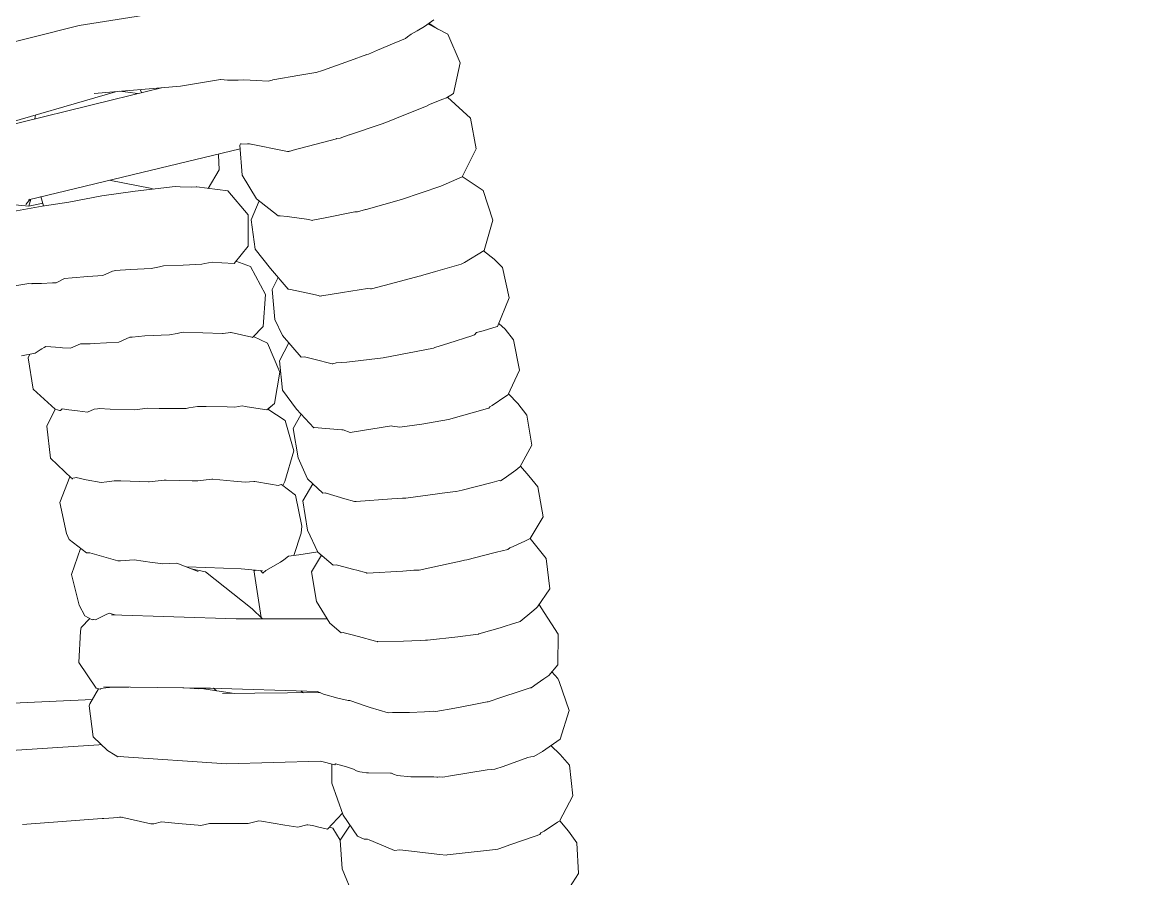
# Model space of a CAD drawing. Header units: centimetres. Extents: x 5488 to 20269, y -31398 to -19684.
# Drawn here: x 11466.52 to 11481.82, y -23768.72 to -23757.04 of the extents above; entities that cross this region are included whole.
import ezdxf

# ---------------------------------------------------------------- set-up
doc = ezdxf.new("R2010")
doc.units = ezdxf.units.CM
doc.layers.add('xxx_Auto_Kaplama_Ahşap Tarama', color=16, linetype='Continuous', lineweight=5)
doc.layers.add('xxx_Auto_Tefris_Tefris', color=32, linetype='Continuous', lineweight=15)

# ---------------------------------------------------------------- blocks, each defined once
blk = doc.blocks.new('trtetre')
at = {"color": 0, "linetype": 'ByBlock'}
for points in [[(400.119, 60.48), (401.792, 60.215)], [(396.759, 60.097), (397.029, 60.239)], [(396.894, 60.167), (397.015, 60.248)], [(397.077, 60.205), (396.948, 60.295)], [(397.178, 60.144), (397.077, 60.205)], [(397.258, 60.097), (397.178, 60.144)], [(403.061, 59.899), (401.792, 60.215)], [(396.587, 59.707), (396.759, 60.097)], [(397.258, 60.097), (397.308, 60.061)], [(397.308, 60.061), (397.334, 60.04)], [(397.49, 59.975), (397.334, 60.04)], [(397.716, 59.878), (397.49, 59.975)], [(397.716, 59.878), (397.84, 59.824)], [(396.678, 59.29), (396.587, 59.707)], [(397.863, 59.818), (397.84, 59.824)], [(398.084, 59.741), (397.863, 59.819)], [(398.47, 59.605), (398.084, 59.741)], [(398.47, 59.605), (398.555, 59.575)], [(398.558, 59.575), (398.555, 59.575)], [(398.777, 59.538), (398.558, 59.575)], [(399.145, 59.475), (398.777, 59.538)], [(399.145, 59.475), (399.155, 59.473)], [(399.155, 59.473), (399.212, 59.458)], [(399.368, 59.466), (399.212, 59.458)], [(399.544, 59.474), (399.368, 59.466)], [(399.544, 59.474), (399.618, 59.472)], [(399.627, 59.469), (399.618, 59.472)], [(399.759, 59.471), (399.627, 59.469)], [(399.759, 59.471), (399.764, 59.471)], [(399.764, 59.471), (399.854, 59.478)], [(399.859, 59.478), (399.854, 59.478)], [(400.406, 59.391), (399.859, 59.478)], [(400.406, 59.391), (401.583, 59.289)], [(396.449, 58.953), (396.76, 59.239)], [(396.678, 59.29), (396.774, 59.231)], [(396.827, 59.213), (396.774, 59.231)], [(400.668, 59.368), (401.334, 59.204)], [(400.941, 59.301), (400.956, 59.343)], [(401.126, 59.307), (400.993, 59.288)], [(401.233, 59.32), (401.126, 59.307)], [(403.023, 58.813), (401.294, 59.314)], [(397, 59.143), (396.827, 59.213)], [(397, 59.143), (397.06, 59.11)], [(397.07, 59.108), (397.06, 59.11)], [(397.154, 59.074), (397.07, 59.108)], [(397.457, 58.953), (397.154, 59.074)], [(402.889, 58.82), (401.334, 59.204)], [(396.371, 58.532), (396.449, 58.953)], [(397.457, 58.953), (397.581, 58.902)], [(402.387, 58.997), (402.394, 58.942)], [(397.595, 58.898), (397.581, 58.902)], [(397.656, 58.877), (397.595, 58.898)], [(398.102, 58.725), (397.656, 58.877)], [(398.167, 58.702), (398.103, 58.725)], [(398.167, 58.702), (398.226, 58.679)], [(398.275, 58.673), (398.226, 58.679)], [(398.278, 58.672), (398.275, 58.673)], [(398.869, 58.515), (398.278, 58.672)], [(396.562, 58.153), (396.371, 58.532)], [(398.908, 58.504), (398.869, 58.515)], [(398.908, 58.504), (398.917, 58.502)], [(398.917, 58.502), (398.927, 58.497)], [(398.944, 58.5), (398.927, 58.497)], [(398.944, 58.5), (399.486, 58.606)], [(399.579, 58.602), (399.455, 58.599)], [(399.563, 58.176), (399.596, 58.583)], [(399.583, 58.602), (399.579, 58.602)], [(399.586, 58.602), (399.583, 58.602)], [(399.596, 58.583), (399.586, 58.602)], [(399.592, 58.533), (400.935, 58.212)], [(399.892, 58.461), (399.89, 58.452)], [(399.89, 58.452), (399.88, 58.247)], [(396.275, 57.968), (396.561, 58.155)], [(399.371, 57.851), (399.563, 58.176)], [(399.88, 58.247), (400.029, 57.995)], [(402.483, 57.84), (400.935, 58.212)], [(396.562, 58.153), (396.852, 58.025)], [(396.852, 58.025), (397.391, 57.845)], [(400.182, 58.015), (399.759, 57.959)], [(400.192, 58.015), (400.182, 58.015)], [(400.254, 58.01), (400.192, 58.015)], [(400.412, 58.018), (400.254, 58.01)], [(400.48, 58.019), (400.412, 58.018)], [(401.027, 57.958), (400.48, 58.019)], [(401.356, 58.101), (400.822, 57.996)], [(401.375, 58.106), (401.356, 58.101)], [(396.143, 57.563), (396.275, 57.968)], [(399.075, 57.621), (399.371, 57.851)], [(399.759, 57.959), (399.484, 57.636)], [(400.822, 57.996), (400.776, 57.986)], [(401.481, 57.894), (401.027, 57.958)], [(401.929, 57.806), (401.481, 57.894)], [(402.311, 57.882), (402.276, 57.757)], [(402.449, 57.848), (402.475, 57.753)], [(397.391, 57.845), (397.871, 57.708)], [(397.871, 57.708), (397.883, 57.705)], [(397.883, 57.705), (397.989, 57.677)], [(399.44, 57.567), (399.335, 57.823)], [(402.293, 57.754), (401.929, 57.806)], [(402.475, 57.753), (402.286, 57.791)], [(402.293, 57.754), (402.902, 57.643)], [(402.46, 57.846), (402.517, 57.775)], [(402.475, 57.753), (402.905, 57.792)], [(396.263, 57.149), (396.143, 57.563)], [(398.021, 57.677), (397.989, 57.677)], [(398.025, 57.676), (398.021, 57.677)], [(398.025, 57.676), (398.454, 57.589)], [(398.454, 57.589), (398.602, 57.56)], [(398.602, 57.56), (398.611, 57.557)], [(398.656, 57.568), (398.611, 57.557)], [(398.656, 57.568), (398.95, 57.61)], [(398.95, 57.61), (399.048, 57.621)], [(399.075, 57.621), (399.048, 57.621)], [(399.389, 57.166), (399.44, 57.567)], [(399.484, 57.636), (399.481, 57.206)], [(396.124, 57.028), (396.27, 57.145)], [(396.263, 57.149), (396.532, 56.984)], [(399.18, 56.902), (399.389, 57.166)], [(399.481, 57.206), (399.674, 56.972)], [(396.124, 57.028), (396.013, 56.916)], [(396.574, 56.963), (396.532, 56.984)], [(396.928, 56.86), (396.574, 56.963)], [(399.652, 57), (399.453, 56.928)], [(399.674, 56.972), (399.843, 56.981)], [(399.843, 56.981), (399.976, 56.989)], [(400.073, 56.968), (399.976, 56.989)], [(400.073, 56.968), (400.114, 56.961)], [(400.114, 56.961), (400.368, 56.949)], [(400.368, 56.949), (400.64, 56.936)], [(400.693, 56.925), (400.64, 56.936)], [(395.921, 56.501), (396.013, 56.916)], [(397.101, 56.809), (396.928, 56.86)], [(397.101, 56.809), (397.126, 56.802)], [(397.151, 56.797), (397.126, 56.802)], [(397.541, 56.694), (397.151, 56.797)], [(398.935, 56.618), (399.18, 56.902)], [(399.157, 56.615), (399.074, 56.779)], [(399.453, 56.928), (399.247, 56.545)], [(400.693, 56.925), (400.806, 56.904)], [(400.806, 56.904), (401.089, 56.886)], [(401.089, 56.886), (401.299, 56.873)], [(401.312, 56.87), (401.299, 56.873)], [(401.312, 56.87), (401.337, 56.865)], [(401.467, 56.807), (401.337, 56.865)], [(401.67, 56.791), (401.467, 56.807)], [(401.884, 56.775), (401.67, 56.791)], [(397.801, 56.625), (397.541, 56.694)], [(397.801, 56.625), (397.805, 56.624)], [(397.812, 56.624), (397.805, 56.624)], [(397.812, 56.624), (397.855, 56.631)], [(397.855, 56.631), (398.197, 56.576)], [(401.884, 56.775), (401.992, 56.765)], [(402.103, 56.704), (401.992, 56.765)], [(402.154, 56.704), (402.103, 56.704)], [(402.304, 56.698), (402.154, 56.704)], [(402.304, 56.698), (402.433, 56.695)], [(402.437, 56.693), (402.433, 56.695)], [(402.479, 56.697), (402.437, 56.693)], [(402.479, 56.697), (402.825, 56.636)], [(396.079, 56.111), (395.921, 56.501)], [(398.197, 56.576), (398.476, 56.529)], [(398.5, 56.525), (398.48, 56.528)], [(398.5, 56.525), (398.501, 56.525)], [(398.501, 56.525), (398.503, 56.526)], [(398.503, 56.526), (398.521, 56.533)], [(398.521, 56.533), (398.73, 56.58)], [(398.73, 56.58), (398.928, 56.62)], [(398.928, 56.62), (398.935, 56.618)], [(399.121, 56.208), (399.157, 56.615)], [(399.247, 56.545), (399.278, 56.112)], [(399.015, 55.987), (399.121, 56.208)], [(395.973, 56.075), (395.86, 55.929)], [(395.973, 56.075), (396.063, 56.15)], [(396.083, 56.109), (396.079, 56.111)], [(396.083, 56.109), (396.277, 56.052)], [(396.277, 56.052), (396.364, 56.027)], [(396.364, 56.027), (396.395, 55.996)], [(399.278, 56.112), (399.422, 55.961)], [(399.432, 55.963), (399.713, 56.027)], [(399.713, 56.027), (399.723, 56.03)], [(399.826, 56.016), (399.723, 56.03)], [(399.826, 56.016), (399.834, 56.015)], [(399.834, 56.015), (400.371, 56.033)], [(400.397, 56.028), (400.371, 56.033)], [(400.452, 56.017), (400.397, 56.028)], [(400.452, 56.017), (400.555, 55.999)], [(395.781, 55.517), (395.86, 55.929)], [(396.43, 55.985), (396.395, 55.996)], [(396.43, 55.985), (396.745, 55.883)], [(396.745, 55.883), (396.934, 55.824)], [(398.758, 55.692), (399.015, 55.987)], [(399.056, 55.644), (398.929, 55.889)], [(399.22, 55.884), (399.049, 55.487)], [(399.409, 55.975), (399.22, 55.884)], [(399.432, 55.963), (399.422, 55.961)], [(400.555, 55.999), (400.894, 55.982)], [(401.068, 55.966), (400.894, 55.982)], [(401.068, 55.966), (401.077, 55.965)], [(401.077, 55.965), (401.096, 55.963)], [(401.249, 55.899), (401.096, 55.963)], [(401.583, 55.88), (401.249, 55.899)], [(401.583, 55.88), (401.641, 55.876)], [(401.641, 55.876), (401.772, 55.872)], [(401.907, 55.814), (401.772, 55.872)], [(396.934, 55.824), (396.943, 55.818)], [(396.943, 55.818), (396.952, 55.815)], [(396.952, 55.815), (397.639, 55.684)], [(402.019, 55.82), (401.907, 55.814)], [(402.019, 55.82), (402.046, 55.822)], [(402.046, 55.822), (402.245, 55.838)], [(402.269, 55.822), (402.245, 55.838)], [(402.3, 55.804), (402.269, 55.822)], [(402.32, 55.792), (402.3, 55.804)], [(402.32, 55.792), (402.389, 55.748)], [(402.389, 55.748), (402.576, 55.709)], [(402.461, 55.733), (402.486, 55.685)], [(397.639, 55.684), (398.134, 55.624)], [(398.134, 55.624), (398.284, 55.617)], [(398.284, 55.617), (398.328, 55.601)], [(398.328, 55.601), (398.331, 55.601)], [(398.331, 55.601), (398.338, 55.602)], [(398.338, 55.602), (398.585, 55.664)], [(398.585, 55.664), (398.715, 55.696)], [(398.715, 55.696), (398.758, 55.692)], [(399.016, 55.242), (399.056, 55.644)], [(402.486, 55.685), (402.416, 55.254)], [(395.938, 55.172), (395.781, 55.517)], [(399.049, 55.487), (399.122, 55.06)], [(402.416, 55.254), (402.119, 54.983)], [(395.803, 55.061), (395.928, 55.194)], [(395.943, 55.175), (395.938, 55.172)], [(395.968, 55.158), (395.943, 55.175)], [(395.968, 55.158), (396.152, 55.035)], [(398.824, 54.985), (399.016, 55.242)], [(395.803, 55.061), (395.681, 54.903)], [(396.152, 55.035), (396.185, 55.013)], [(396.185, 55.013), (396.197, 54.997)], [(396.199, 54.997), (396.197, 54.997)], [(396.199, 54.997), (396.218, 54.991)], [(396.218, 54.991), (396.748, 54.84)], [(398.588, 54.729), (398.824, 54.985)], [(398.976, 54.829), (399.215, 54.983)], [(399.122, 55.06), (399.213, 54.981)], [(399.122, 55.06), (399.226, 54.973)], [(399.379, 54.998), (399.226, 54.973)], [(399.379, 54.998), (399.524, 55.021)], [(399.524, 55.021), (399.566, 55.028)], [(399.667, 55.012), (399.566, 55.028)], [(399.77, 55.013), (399.667, 55.012)], [(399.77, 55.013), (400.057, 55.019)], [(400.057, 55.019), (400.173, 55.021)], [(400.295, 54.999), (400.173, 55.021)], [(400.295, 54.999), (400.33, 54.993)], [(400.33, 54.993), (400.697, 54.993)], [(400.697, 54.993), (400.86, 54.995)], [(400.927, 54.986), (400.861, 54.995)], [(400.927, 54.986), (401.034, 54.972)], [(401.034, 54.972), (401.367, 54.984)], [(401.367, 54.984), (401.516, 54.99)], [(401.541, 54.987), (401.516, 54.99)], [(401.541, 54.987), (401.584, 54.983)], [(401.676, 54.941), (401.584, 54.983)], [(401.812, 54.958), (401.676, 54.941)], [(401.929, 54.976), (401.812, 54.958)], [(401.929, 54.976), (402.02, 54.989)], [(402.043, 54.964), (402.02, 54.989)], [(402.059, 54.964), (402.043, 54.964)], [(402.087, 54.973), (402.059, 54.964)], [(402.087, 54.973), (402.118, 54.984)], [(402.118, 54.984), (402.231, 54.749)], [(395.61, 54.493), (395.681, 54.903)], [(396.748, 54.84), (397.111, 54.78)], [(398.868, 54.717), (398.76, 54.915)], [(398.976, 54.829), (398.858, 54.414)], [(397.111, 54.78), (397.413, 54.739)], [(397.413, 54.739), (397.415, 54.739)], [(397.514, 54.753), (397.415, 54.739)], [(397.514, 54.753), (397.527, 54.755)], [(397.527, 54.755), (398.063, 54.669)], [(398.063, 54.669), (398.091, 54.664)], [(398.185, 54.7), (398.091, 54.664)], [(398.205, 54.701), (398.185, 54.7)], [(398.205, 54.701), (398.479, 54.723)], [(398.479, 54.723), (398.578, 54.731)], [(398.578, 54.731), (398.588, 54.729)], [(398.8, 54.317), (398.868, 54.717)], [(402.231, 54.749), (402.183, 54.316)], [(395.773, 54.191), (395.61, 54.493)], [(398.858, 54.414), (398.984, 53.997)], [(395.765, 54.205), (395.653, 54.072)], [(395.775, 54.194), (395.773, 54.191)], [(395.828, 54.153), (395.775, 54.194)], [(398.674, 54.033), (398.8, 54.317)], [(402.183, 54.316), (401.894, 54.042)], [(395.653, 54.072), (395.53, 53.924)], [(395.828, 54.153), (395.988, 54.039)], [(395.988, 54.039), (396.037, 54.003)], [(398.464, 53.836), (398.674, 54.033)], [(399.679, 54.002), (399.964, 54.029)], [(399.978, 54.028), (399.964, 54.029)], [(400.169, 54.003), (399.978, 54.028)], [(401.695, 54.02), (401.833, 54.049)], [(401.847, 54.046), (401.833, 54.049)], [(401.847, 54.046), (401.877, 54.041)], [(401.883, 54.032), (401.877, 54.041)], [(401.883, 54.032), (401.88, 54.029)], [(401.891, 54.039), (401.885, 54.033)], [(402.053, 53.71), (401.915, 54.062)], [(395.457, 53.515), (395.53, 53.924)], [(396.058, 54.008), (396.037, 54.003)], [(396.151, 53.983), (396.058, 54.008)], [(396.151, 53.983), (396.564, 53.88)], [(396.564, 53.88), (396.643, 53.861)], [(398.736, 53.734), (398.6, 53.964)], [(399.027, 53.956), (398.839, 53.81)], [(398.984, 53.997), (399.011, 53.943)], [(399.045, 53.95), (399.027, 53.956)], [(399.073, 53.941), (399.045, 53.95)], [(399.18, 53.959), (399.073, 53.941)], [(399.18, 53.959), (399.394, 53.997)], [(399.405, 53.996), (399.394, 53.997)], [(399.525, 53.988), (399.405, 53.996)], [(399.679, 54.002), (399.525, 53.988)], [(400.247, 54.005), (400.169, 54.003)], [(400.247, 54.005), (400.601, 54.015)], [(400.601, 54.015), (400.628, 54.016)], [(400.834, 53.991), (400.628, 54.016)], [(400.834, 53.991), (400.843, 53.99)], [(400.843, 53.99), (401.221, 54.004)], [(401.221, 54.004), (401.312, 54.007)], [(401.411, 53.993), (401.312, 54.007)], [(401.411, 53.993), (401.491, 53.981)], [(401.491, 53.981), (401.695, 54.02)], [(396.647, 53.862), (396.643, 53.861)], [(396.765, 53.845), (396.647, 53.862)], [(396.765, 53.845), (397.33, 53.768)], [(397.341, 53.771), (397.33, 53.768)], [(397.362, 53.77), (397.342, 53.771)], [(397.376, 53.768), (397.362, 53.77)], [(397.523, 53.758), (397.376, 53.768)], [(397.523, 53.758), (398.009, 53.724)], [(398.009, 53.724), (398.026, 53.724)], [(398.026, 53.724), (398.032, 53.724)], [(398.162, 53.761), (398.032, 53.724)], [(398.162, 53.761), (398.418, 53.835)], [(398.418, 53.835), (398.424, 53.838)], [(398.424, 53.838), (398.432, 53.841)], [(398.432, 53.841), (398.464, 53.836)], [(398.671, 53.331), (398.736, 53.734)], [(398.75, 53.386), (398.839, 53.81)], [(402.053, 53.71), (401.965, 53.286)], [(395.635, 53.217), (395.457, 53.515)], [(398.533, 53.033), (398.671, 53.331)], [(398.75, 53.386), (398.758, 53.291)], [(398.758, 53.291), (398.86, 52.988)], [(401.965, 53.286), (401.928, 53.203)], [(395.415, 52.945), (395.633, 53.22)], [(395.705, 53.181), (395.635, 53.217)], [(395.705, 53.181), (395.906, 53.093)], [(401.928, 53.203), (401.69, 53.022)], [(395.906, 53.093), (395.909, 53.092)], [(395.909, 53.092), (395.937, 53.067)], [(396.095, 53.033), (395.937, 53.067)], [(396.128, 53.024), (396.095, 53.033)], [(396.128, 53.024), (396.496, 52.928)], [(398.323, 52.857), (398.533, 53.033)], [(398.62, 52.765), (398.484, 52.992)], [(398.534, 53.035), (398.793, 52.998)], [(398.933, 52.977), (398.793, 52.998)], [(398.996, 52.927), (398.933, 52.977)], [(401.389, 52.949), (401.642, 53.024)], [(401.665, 53.022), (401.642, 53.024)], [(401.665, 53.022), (401.69, 53.022)], [(401.772, 53.084), (401.893, 52.729)], [(395.415, 52.945), (395.363, 52.53)], [(396.528, 52.925), (396.496, 52.928)], [(396.603, 52.905), (396.528, 52.925)], [(396.712, 52.881), (396.603, 52.905)], [(396.712, 52.881), (397.151, 52.786)], [(398.04, 52.796), (398.263, 52.854)], [(398.263, 52.854), (398.278, 52.858)], [(398.278, 52.858), (398.323, 52.857)], [(399.042, 52.895), (398.996, 52.927)], [(399.242, 52.78), (399.042, 52.895)], [(399.577, 52.807), (399.287, 52.779)], [(400.06, 52.822), (399.577, 52.807)], [(400.322, 52.83), (400.06, 52.822)], [(400.263, 52.807), (400.065, 52.762)], [(400.455, 52.882), (400.166, 52.77)], [(400.649, 52.871), (400.455, 52.882)], [(400.753, 52.885), (400.649, 52.871)], [(400.753, 52.885), (400.795, 52.891)], [(400.795, 52.891), (401.041, 52.926)], [(401.224, 52.915), (401.041, 52.926)], [(401.224, 52.915), (401.263, 52.912)], [(401.263, 52.912), (401.389, 52.949)], [(397.22, 52.785), (397.151, 52.786)], [(397.273, 52.781), (397.22, 52.785)], [(397.37, 52.775), (397.273, 52.781)], [(397.37, 52.775), (397.859, 52.745)], [(397.862, 52.746), (397.859, 52.745)], [(397.867, 52.748), (397.862, 52.746)], [(398.001, 52.785), (397.867, 52.748)], [(398.04, 52.796), (398.001, 52.785)], [(398.62, 52.765), (398.551, 52.36)], [(399.242, 52.78), (399.284, 52.747)], [(399.284, 52.747), (399.314, 52.782)], [(399.406, 52.791), (399.307, 52.143)], [(399.388, 52.784), (399.367, 52.787)], [(399.404, 52.782), (399.388, 52.784)], [(400.065, 52.762), (399.427, 52.257)], [(401.789, 52.31), (401.893, 52.729)], [(395.532, 52.287), (395.363, 52.53)], [(398.367, 52.064), (398.551, 52.36)], [(395.251, 51.914), (395.483, 52.273)], [(395.511, 52.317), (395.483, 52.273)], [(395.534, 52.286), (395.532, 52.287)], [(395.553, 52.27), (395.534, 52.286)], [(395.613, 52.218), (395.553, 52.27)], [(395.613, 52.218), (395.768, 52.085)], [(399.427, 52.257), (399.286, 52.122)], [(401.302, 52.177), (401.382, 52.201)], [(401.429, 52.179), (401.382, 52.201)], [(401.789, 52.31), (401.711, 52.165)], [(395.77, 52.085), (395.768, 52.085)], [(395.901, 52.044), (395.77, 52.085)], [(395.96, 52.025), (395.901, 52.044)], [(398.212, 51.934), (398.367, 52.064)], [(398.403, 52.123), (399.648, 52.122)], [(401.347, 52.178), (399.648, 52.122)], [(401.302, 52.177), (401.3, 52.176)], [(401.52, 52.134), (401.429, 52.179)], [(401.52, 52.134), (401.566, 52.11)], [(401.566, 52.11), (401.595, 52.114)], [(401.595, 52.114), (401.604, 52.114)], [(401.613, 52.11), (401.604, 52.114)], [(401.711, 52.165), (401.613, 52.11)], [(401.764, 52.003), (401.643, 52.127)], [(395.255, 51.493), (395.251, 51.914)], [(395.96, 52.025), (396.043, 52.001)], [(396.043, 52.001), (396.334, 51.916)], [(396.334, 51.916), (396.337, 51.915)], [(396.337, 51.915), (396.342, 51.913)], [(396.623, 51.877), (396.342, 51.913)], [(397.743, 51.818), (397.979, 51.883)], [(397.979, 51.883), (398.098, 51.915)], [(398.173, 51.932), (398.098, 51.915)], [(398.173, 51.932), (398.182, 51.935)], [(398.212, 51.934), (398.182, 51.935)], [(401.77, 51.955), (401.764, 52.003)], [(401.795, 51.528), (401.77, 51.955)], [(396.623, 51.877), (397.036, 51.83)], [(397.064, 51.832), (397.036, 51.83)], [(397.134, 51.826), (397.064, 51.832)], [(397.362, 51.82), (397.134, 51.826)], [(397.362, 51.82), (397.715, 51.811)], [(397.719, 51.812), (397.715, 51.811)], [(397.743, 51.818), (397.719, 51.812)], [(395.255, 51.493), (395.38, 51.35)], [(401.557, 51.177), (401.795, 51.528)], [(395.101, 50.874), (395.236, 51.27)], [(395.236, 51.27), (395.258, 51.311)], [(395.258, 51.311), (395.338, 51.398)], [(395.448, 51.305), (395.38, 51.35)], [(395.54, 51.241), (395.448, 51.305)], [(395.54, 51.241), (395.618, 51.183)], [(395.633, 51.183), (395.618, 51.183)], [(395.784, 51.132), (395.633, 51.183)], [(396.019, 51.052), (395.784, 51.132)], [(398.453, 51.097), (398.537, 51.133)], [(398.5, 51.117), (398.505, 51.117)], [(398.505, 51.117), (399.833, 51.104)], [(398.537, 51.133), (399.997, 51.177)], [(398.742, 51.123), (398.729, 51.115)], [(398.742, 51.123), (398.754, 51.132)], [(398.754, 51.132), (398.766, 51.14)], [(400.119, 51.171), (399.669, 51.105)], [(399.955, 51.175), (399.916, 51.142)], [(400.167, 51.17), (399.96, 51.176)], [(401.454, 51.196), (399.997, 51.177)], [(400.281, 51.179), (400.167, 51.17)], [(400.375, 51.182), (400.281, 51.179)], [(401.11, 51.191), (401.214, 51.19)], [(401.214, 51.19), (401.376, 51.188)], [(401.376, 51.188), (401.39, 51.187)], [(401.461, 51.176), (401.39, 51.187)], [(401.489, 51.172), (401.461, 51.176)], [(401.489, 51.172), (401.498, 51.169)], [(401.498, 51.169), (401.505, 51.165)], [(401.557, 51.177), (401.505, 51.165)], [(401.642, 50.963), (401.526, 51.17)], [(396.019, 51.052), (396.207, 50.99)], [(396.22, 50.99), (396.207, 50.99)], [(396.404, 50.954), (396.22, 50.99)], [(397.871, 50.931), (398.094, 51.007)], [(398.12, 51.007), (398.094, 51.007)], [(398.257, 51.041), (398.12, 51.007)], [(398.257, 51.041), (398.453, 51.097)], [(402.696, 50.971), (401.61, 51.021)], [(401.655, 50.934), (401.642, 50.963)], [(395.222, 50.482), (395.101, 50.874)], [(396.661, 50.904), (396.404, 50.954)], [(396.661, 50.904), (396.923, 50.857)], [(396.947, 50.861), (396.923, 50.857)], [(397.077, 50.854), (396.947, 50.861)], [(397.283, 50.847), (397.077, 50.854)], [(397.283, 50.847), (397.512, 50.845)], [(397.512, 50.845), (397.572, 50.841)], [(397.817, 50.915), (397.573, 50.841)], [(397.871, 50.931), (397.817, 50.915)], [(401.6, 50.511), (401.655, 50.934)], [(401.403, 50.326), (401.6, 50.511)], [(395.222, 50.482), (395.467, 50.315)], [(395.223, 50.273), (395.351, 50.394)], [(401.49, 50.408), (401.522, 50.405)], [(404.961, 50.18), (401.522, 50.405)], [(395.223, 50.273), (395.098, 50.125)], [(395.467, 50.315), (395.584, 50.247)], [(395.626, 50.238), (395.584, 50.247)], [(395.666, 50.229), (395.626, 50.238)], [(396.001, 50.11), (395.666, 50.229)], [(401.249, 50.245), (399.781, 50.144)], [(401.261, 50.238), (401.221, 50.243)], [(401.261, 50.238), (401.298, 50.265)], [(401.298, 50.265), (401.403, 50.326)], [(395.053, 49.71), (395.098, 50.125)], [(396.001, 50.11), (396.116, 50.07)], [(396.163, 50.067), (396.116, 50.07)], [(396.22, 50.063), (396.163, 50.067)], [(396.723, 49.979), (396.22, 50.063)], [(397.958, 50.036), (398.002, 50.048)], [(398.002, 50.048), (398.045, 50.071)], [(398.045, 50.071), (398.141, 50.102)], [(398.141, 50.102), (398.293, 50.145)], [(398.293, 50.145), (398.302, 50.13)], [(398.302, 50.13), (398.495, 50.183)], [(398.34, 49.882), (398.34, 50.14)], [(398.495, 50.183), (399.781, 50.144)], [(396.723, 49.979), (396.824, 49.963)], [(396.872, 49.966), (396.824, 49.963)], [(396.892, 49.963), (396.872, 49.966)], [(396.909, 49.965), (396.892, 49.963)], [(396.949, 49.967), (396.909, 49.965)], [(397.26, 49.967), (396.949, 49.967)], [(397.261, 49.967), (397.451, 49.985)], [(397.499, 50.005), (397.451, 49.985)], [(397.526, 50.016), (397.498, 50.005)], [(397.542, 50.016), (397.526, 50.016)], [(397.842, 50.02), (397.542, 50.016)], [(397.868, 50.023), (397.844, 50.02)], [(397.868, 50.023), (397.927, 50.031)], [(397.927, 50.031), (397.958, 50.036)], [(398.184, 49.444), (398.34, 49.882)], [(395.235, 49.363), (395.053, 49.71)], [(397.991, 49.157), (398.184, 49.444)], [(398.194, 49.473), (398.401, 49.252)], [(395.112, 49.227), (395.231, 49.369)], [(395.26, 49.347), (395.235, 49.363)], [(395.26, 49.347), (395.444, 49.228)], [(398.227, 49.102), (398.092, 49.308)], [(398.375, 49.28), (398.326, 49.268)], [(398.519, 49.283), (398.401, 49.252)], [(398.607, 49.303), (398.519, 49.283)], [(398.607, 49.303), (398.669, 49.312)], [(398.674, 49.312), (398.669, 49.312)], [(398.674, 49.312), (398.684, 49.312)], [(398.803, 49.282), (398.684, 49.312)], [(398.982, 49.31), (398.803, 49.282)], [(399.301, 49.363), (398.982, 49.31)], [(399.301, 49.363), (399.339, 49.369)], [(399.481, 49.329), (399.339, 49.369)], [(399.604, 49.329), (399.481, 49.329)], [(399.855, 49.333), (399.604, 49.329)], [(399.855, 49.333), (400.011, 49.333)], [(400.13, 49.303), (400.011, 49.333)], [(400.166, 49.306), (400.13, 49.303)], [(400.437, 49.332), (400.167, 49.306)], [(400.437, 49.332), (400.664, 49.354)], [(400.772, 49.326), (400.664, 49.354)], [(400.772, 49.326), (400.664, 49.354)], [(400.81, 49.328), (400.772, 49.326)], [(400.799, 49.327), (400.795, 49.327)], [(400.81, 49.328), (400.799, 49.327)], [(401.235, 49.424), (400.81, 49.328)], [(401.385, 49.404), (401.198, 49.416)], [(401.385, 49.404), (401.451, 49.399)], [(401.451, 49.399), (401.478, 49.397)], [(401.538, 49.393), (401.478, 49.397)], [(402.565, 49.317), (401.538, 49.393)], [(395.112, 49.227), (394.996, 49.066)], [(395.444, 49.228), (395.486, 49.202)], [(395.486, 49.202), (395.503, 49.18)], [(395.565, 49.159), (395.504, 49.18)], [(395.565, 49.159), (395.91, 49.04)], [(397.898, 49.119), (397.991, 49.157)], [(398.326, 49.268), (398.226, 49.104)], [(394.974, 48.65), (394.996, 49.066)], [(395.91, 49.04), (396.05, 48.992)], [(396.05, 48.992), (396.06, 48.986)], [(396.06, 48.986), (396.073, 48.982)], [(396.073, 48.982), (396.146, 48.97)], [(397.37, 48.968), (397.419, 48.973)], [(397.419, 48.973), (397.485, 48.963)], [(397.517, 48.978), (397.485, 48.963)], [(397.517, 48.978), (397.831, 49.106)], [(397.831, 49.106), (397.853, 49.115)], [(397.853, 49.115), (397.898, 49.119)], [(398.199, 48.713), (398.227, 49.102)], [(396.146, 48.97), (396.603, 48.923)], [(396.603, 48.923), (396.768, 48.905)], [(396.768, 48.905), (396.782, 48.899)], [(396.868, 48.906), (396.782, 48.899)], [(396.868, 48.906), (397.37, 48.968)], [(398.051, 48.35), (398.199, 48.713)], [(395.14, 48.393), (394.974, 48.65)]]:
    blk.add_lwpolyline(points, dxfattribs=at)
blk = doc.blocks.new('koltukrewrweewr')
at = {"xscale": -1, "rotation": 270}
blk.add_blockref('trtetre', (-925.958, -51.65), dxfattribs=at)

msp = doc.modelspace()

# ---------------------------------------------------------------- hatches: boundary and pattern name
at = {"layer": 'xxx_Auto_Kaplama_Ahşap Tarama'}
h = msp.add_hatch(dxfattribs=at)
h.set_pattern_fill('AR-CONC', color=256, scale=0.5)
h.set_pattern_definition([(50, (809.53, -3617.59), (91.09233, -7.96954), [9.525, -104.775]), (355, (809.53, -3617.59), (-17.6217, 95.52842), [7.62, -83.8203]), (100.45144, (817.12, -3618.255), (73.47062, 87.55888), [8.095, -89.04512]), (46.1842, (809.53, -3592.19), (135.5395, -21.02116), [14.2875, -157.1625]), (96.63556, (820.83, -3593.94), (118.70207, 123.71306), [12.1425, -133.5678]), (351.18415, (809.53, -3592.19), (118.70207, 123.71306), [11.43, -125.72987]), (21, (822.23, -3598.54), (75.8072, -51.1326), [9.525, -104.775]), (326, (822.23, -3598.54), (30.901, 92.09398), [7.62, -83.82]), (71.45144, (828.55, -3602.8), (106.7082, 40.96138), [8.095, -89.04497]), (37.5, (809.53, -3617.59), (1.5443, 42.27752), [0, -82.804, 0, -85.09, 0, -84.1375]), (7.5, (809.53, -3617.59), (33.40983, 50.09029), [0, -48.514, 0, -80.899, 0, -32.0675]), (327.5, (781.21, -3617.59), (67.795298, -2.864372), [0, -31.75, 0, -99.06, 0, -131.445]), (317.5, (768.51, -3617.59), (74.06459, 12.71325), [0, -41.275, 0, -65.786, 0, -93.345])])
edge = h.paths.add_edge_path()
edge.add_line((9312.934, -27555.319), (9330.626, -27555.319))
edge.add_arc((9330.626, -27548.319), 7, 270, 349.5592)
edge.add_arc((-12655703.852, 2009176.564), 12827763.879, 350.8642093147, 350.8644691226)
edge.add_line((9346.746, -27492.157), (9332.45, -27492.157))
edge.add_line((9332.45, -27492.157), (9332.449, -27061.102))
edge.add_line((9332.449, -27061.102), (9346.746, -27061.102))
edge.add_arc((-12660642.429, -2064524.007), 12832765.905, 9.1355309233, 9.1357906395)
edge.add_arc((9330.626, -27004.939), 7, 10.4408, 90)
edge.add_line((9330.626, -26997.939), (9312.934, -26997.939))
edge.add_arc((9312.934, -27004.939), 7, 90, 170.4864)
edge.add_arc((10864.464, -27276.629), 1582.138, 170.069442, 189.930558)
edge.add_arc((9312.934, -27548.319), 7, 189.5136, 270)

# ---------------------------------------------------------------- block references
at = {"layer": 'xxx_Auto_Tefris_Tefris', "rotation": 90}
msp.add_blockref('koltukrewrweewr', (11817.43, -22891.342), dxfattribs=at)

doc.saveas('drawing.dxf')
